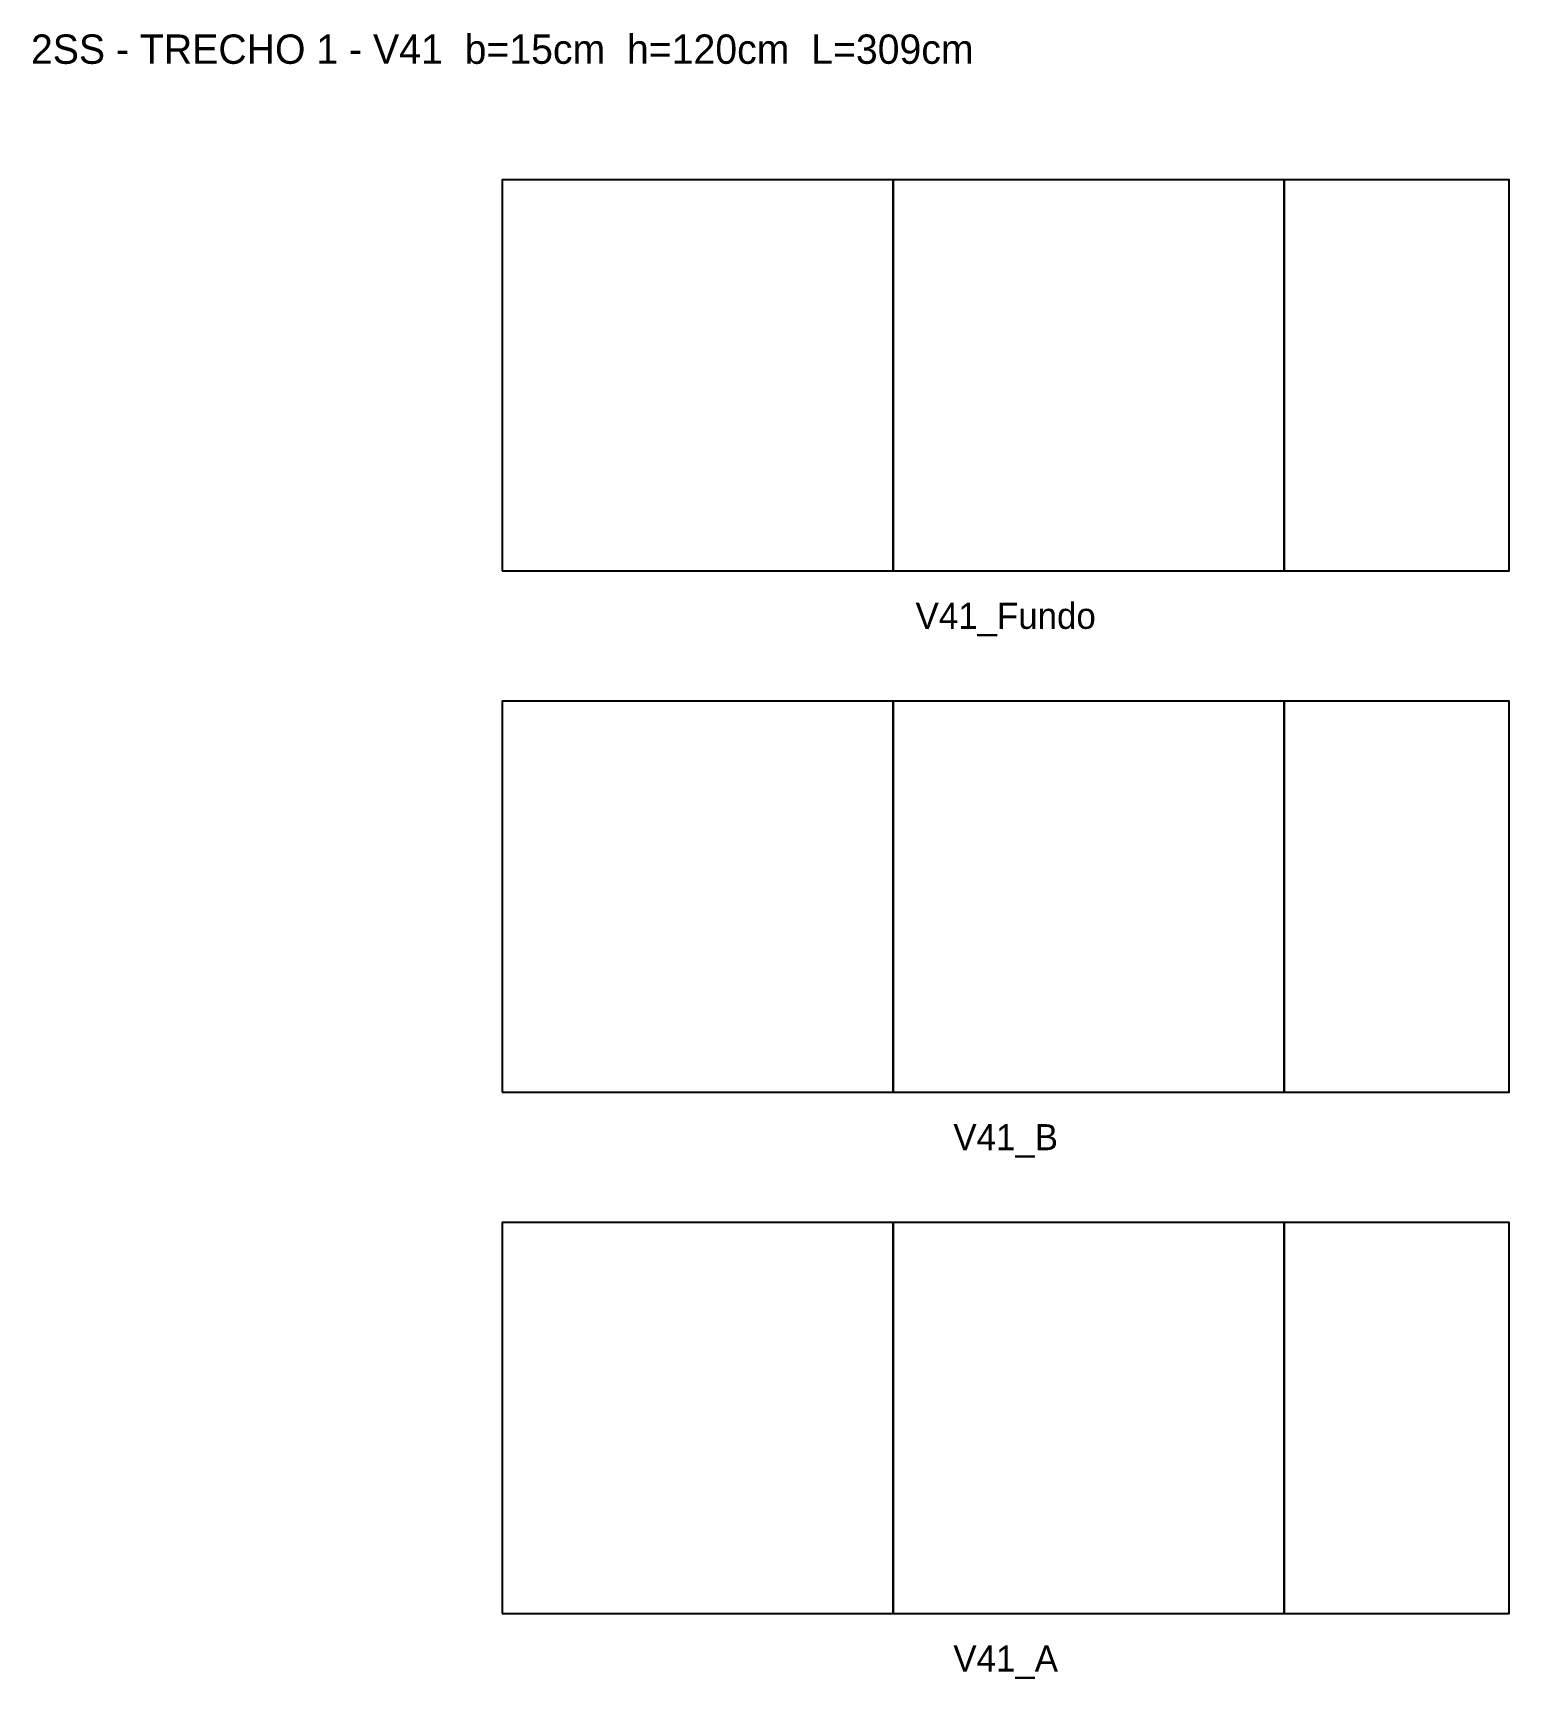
# Model space of a CAD drawing. Header units: metres. Extents: x -144 to 309, y -20 to 485.
import ezdxf

# ---------------------------------------------------------------- set-up
doc = ezdxf.new("R2010")
doc.units = ezdxf.units.M
for name, color, linetype in [('NOMENCLATURA', 2, 'Continuous'), ('Paineis', 7, 'Continuous'), ('Texto Secao', 2, 'Continuous')]:
    doc.layers.add(name, color=color, linetype=linetype)

msp = doc.modelspace()

# ---------------------------------------------------------------- linework, layer by layer
at = {"layer": 'Paineis'}
for points in [[(0, 320), (120, 320), (120, 440), (0, 440)], [(120, 320), (240, 320), (240, 440), (120, 440)], [(240, 320), (309, 320), (309, 440), (240, 440)], [(0, 160), (120, 160), (120, 280), (0, 280)], [(120, 160), (240, 160), (240, 280), (120, 280)], [(240, 160), (309, 160), (309, 280), (240, 280)], [(0, 0), (120, 0), (120, 120), (0, 120)], [(120, 0), (240, 0), (240, 120), (120, 120)], [(240, 0), (309, 0), (309, 120), (240, 120)]]:
    msp.add_lwpolyline(points, close=True, dxfattribs=at)

# ---------------------------------------------------------------- texts
at = {"layer": 'NOMENCLATURA', "insert": (0, 480), "char_height": 9, "width": 329, "attachment_point": 5}
msp.add_mtext('2SS - TRECHO 1 - V41  b=15cm  h=120cm  L=309cm', dxfattribs=at)
at = {"layer": 'Texto Secao', "char_height": 8, "width": 329, "attachment_point": 5}
for s, insert in [('V41_Fundo', (154.5, 305)), ('V41_B', (154.5, 145)), ('V41_A', (154.5, -15))]:
    msp.add_mtext(s, dxfattribs=dict(at, insert=insert))

doc.saveas('drawing.dxf')
